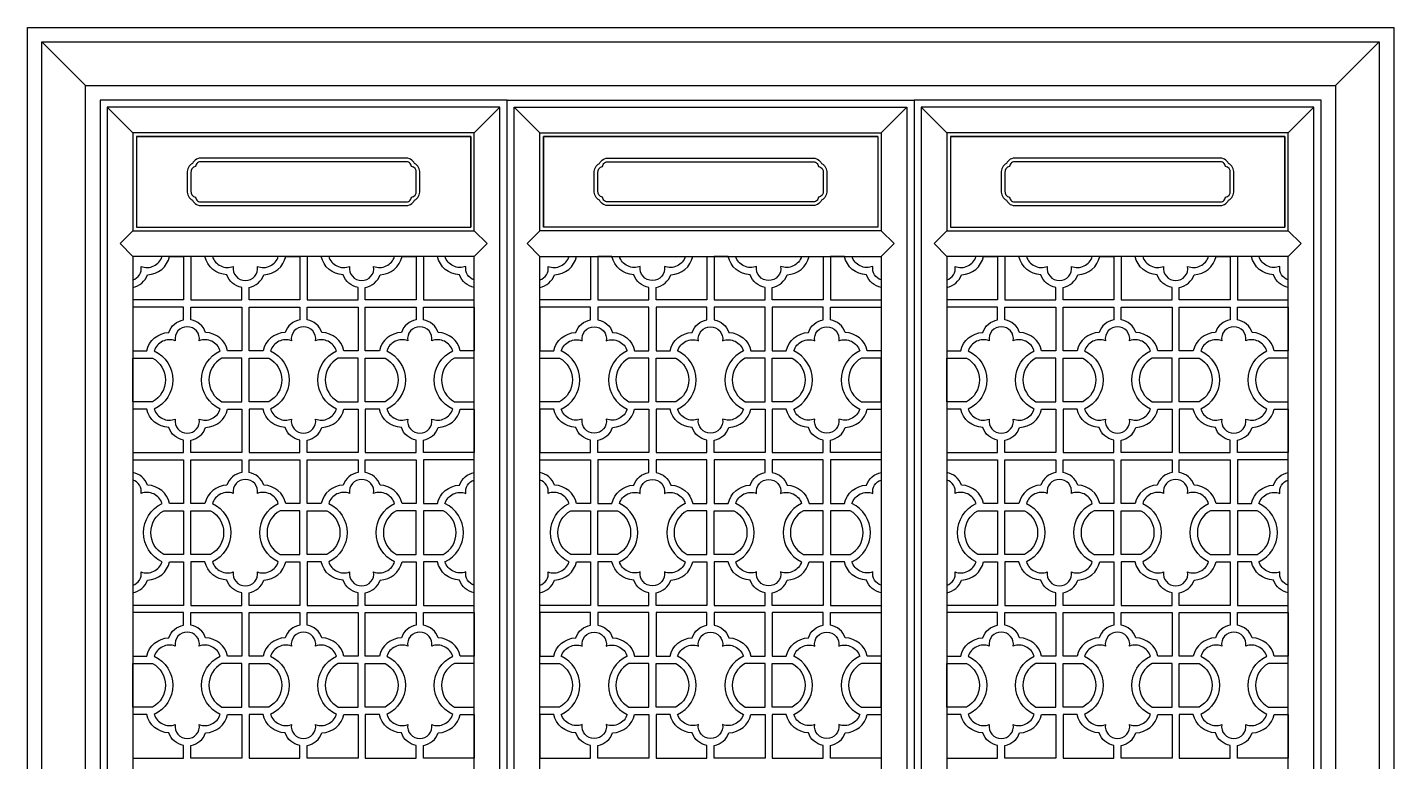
# Model space of a CAD drawing. Extents: x -66030 to 95157, y -13132 to 45879.
# Drawn here: x 63617 to 65497, y 13584 to 14594 of the extents above; entities that cross this region are included whole.
import ezdxf

# ---------------------------------------------------------------- set-up
doc = ezdxf.new("R2010")
doc.units = 0
doc.header["$LTSCALE"] = 100
doc.header["$MEASUREMENT"] = 0
for name, color, linetype in [('3', 11, 'CONTINUOUS'), ('4', 121, 'CONTINUOUS'), ('7', 105, 'CONTINUOUS')]:
    doc.layers.add(name, color=color, linetype=linetype)

msp = doc.modelspace()

# ---------------------------------------------------------------- linework, layer by layer
at = {"layer": '3'}
for p, q in [((63637.1, 14573.5), (63697.1, 14513.5)), ((65477.1, 14573.5), (65417.1, 14513.5)), ((63727.1, 14483.5), (63762.1, 14448.5)), ((64232.1, 14448.5), (64267.1, 14483.5)), ((64322.1, 14448.5), (64287.1, 14483.5)), ((64827.1, 14483.5), (64792.1, 14448.5)), ((64847.1, 14483.5), (64882.1, 14448.5)), ((65352.1, 14448.5), (65387.1, 14483.5)), ((63767.1, 14443.5), (63767.1, 14318.5)), ((64227.1, 14443.5), (64227.1, 14318.5)), ((64327.1, 14443.5), (64327.1, 14318.5)), ((64787.1, 14443.5), (64787.1, 14318.5)), ((64887.1, 14443.5), (64887.1, 14318.5)), ((65347.1, 14443.5), (65347.1, 14318.5)), ((63762.1, 14313.5), (63744.6, 14296)), ((64232.1, 14313.5), (64249.6, 14296)), ((64322.1, 14313.5), (64304.6, 14296)), ((64792.1, 14313.5), (64809.6, 14296)), ((64882.1, 14313.5), (64864.6, 14296)), ((65352.1, 14313.5), (65369.6, 14296)), ((63744.6, 14296), (63762.1, 14278.5)), ((64232.1, 14278.5), (64249.6, 14296)), ((64322.1, 14278.5), (64304.6, 14296)), ((64809.6, 14296), (64792.1, 14278.5)), ((64864.6, 14296), (64882.1, 14278.5)), ((65352.1, 14278.5), (65369.6, 14296))]:
    msp.add_line(p, q, dxfattribs=at)
for points in [[(63637.1, 14573.5), (65477.1, 14573.5), (65477.1, 12553.5), (63637.1, 12553.5)], [(63697.1, 14513.5), (65417.1, 14513.5), (65417.1, 12613.5), (63697.1, 12613.5)]]:
    msp.add_lwpolyline(points, close=True, dxfattribs=at)
for points in [[(63767.1, 14443.5), (63767.1, 14318.5), (64227.1, 14318.5), (64227.1, 14443.5), (63767.1, 14443.5), (64227.1, 14443.5)], [(64787.1, 14443.5), (64787.1, 14318.5), (64327.1, 14318.5), (64327.1, 14443.5), (64787.1, 14443.5), (64327.1, 14443.5)], [(64887.1, 14443.5), (64887.1, 14318.5), (65347.1, 14318.5), (65347.1, 14443.5), (64887.1, 14443.5), (65347.1, 14443.5)]]:
    msp.add_lwpolyline(points, dxfattribs=at)
for points in [[(63857.4, 14348.5), (64136.7, 14348.5, 0.335501), (64149.8, 14355.9, 0.316647), (64157.1, 14368.8), (64157.1, 14393.2, 0.316647), (64149.8, 14406.1, 0.335501), (64136.7, 14413.5), (63857.4, 14413.5, 0.335501), (63844.3, 14406.1, 0.316647), (63837.1, 14393.2), (63837.1, 14368.8, 0.316647), (63844.3, 14355.9, 0.335501)], [(63857.1, 14353.5), (64137.1, 14353.5, 0.422543), (64145.7, 14359.8, 0.395832), (64152.1, 14368.5), (64152.1, 14393.5, 0.395832), (64145.7, 14402.2, 0.422543), (64137.1, 14408.5), (63857.1, 14408.5, 0.422543), (63848.4, 14402.2, 0.395832), (63842.1, 14393.5), (63842.1, 14368.5, 0.395832), (63848.4, 14359.8, 0.422543)], [(64696.7, 14348.5), (64417.4, 14348.5, -0.335501), (64404.3, 14355.9, -0.316647), (64397.1, 14368.8), (64397.1, 14393.2, -0.316647), (64404.3, 14406.1, -0.335501), (64417.4, 14413.5), (64696.7, 14413.5, -0.335501), (64709.8, 14406.1, -0.316647), (64717.1, 14393.2), (64717.1, 14368.8, -0.316647), (64709.8, 14355.9, -0.335501)], [(64697.1, 14353.5), (64417.1, 14353.5, -0.422543), (64408.4, 14359.8, -0.395832), (64402.1, 14368.5), (64402.1, 14393.5, -0.395832), (64408.4, 14402.2, -0.422543), (64417.1, 14408.5), (64697.1, 14408.5, -0.422543), (64705.7, 14402.2, -0.395832), (64712.1, 14393.5), (64712.1, 14368.5, -0.395832), (64705.7, 14359.8, -0.422543)], [(64977.4, 14348.5), (65256.7, 14348.5, 0.335501), (65269.8, 14355.9, 0.316647), (65277.1, 14368.8), (65277.1, 14393.2, 0.316647), (65269.8, 14406.1, 0.335501), (65256.7, 14413.5), (64977.4, 14413.5, 0.335501), (64964.3, 14406.1, 0.316647), (64957.1, 14393.2), (64957.1, 14368.8, 0.316647), (64964.3, 14355.9, 0.335501)], [(64977.1, 14353.5), (65257.1, 14353.5, 0.422543), (65265.7, 14359.8, 0.395832), (65272.1, 14368.5), (65272.1, 14393.5, 0.395832), (65265.7, 14402.2, 0.422543), (65257.1, 14408.5), (64977.1, 14408.5, 0.422543), (64968.4, 14402.2, 0.395832), (64962.1, 14393.5), (64962.1, 14368.5, 0.395832), (64968.4, 14359.8, 0.422543)], [(63912.1, 14218.5), (63912.1, 14235.8, -0.273031), (63891.7, 14253.2, -0.345791), (63861.4, 14278.5), (63842.1, 14278.5), (63842.1, 14218.5)], [(63922.1, 14218.5), (63922.1, 14235.8, 0.273031), (63942.4, 14253.2, 0.345791), (63972.7, 14278.5), (63992.1, 14278.5), (63992.1, 14218.5)], [(64072.1, 14218.5), (64072.1, 14235.8, -0.273031), (64051.7, 14253.2, -0.345791), (64021.4, 14278.5), (64002.1, 14278.5), (64002.1, 14218.5)], [(64082.1, 14218.5), (64082.1, 14235.8, 0.273031), (64102.4, 14253.2, 0.345791), (64132.7, 14278.5), (64152.1, 14278.5), (64152.1, 14218.5)], [(64472.1, 14218.5), (64472.1, 14235.8, -0.273031), (64451.7, 14253.2, -0.345791), (64421.4, 14278.5), (64402.1, 14278.5), (64402.1, 14218.5)], [(64482.1, 14218.5), (64482.1, 14235.8, 0.273031), (64502.4, 14253.2, 0.345791), (64532.7, 14278.5), (64552.1, 14278.5), (64552.1, 14218.5)], [(64632.1, 14218.5), (64632.1, 14235.8, -0.273031), (64611.7, 14253.2, -0.345791), (64581.4, 14278.5), (64562.1, 14278.5), (64562.1, 14218.5)], [(64642.1, 14218.5), (64642.1, 14235.8, 0.273031), (64662.4, 14253.2, 0.345791), (64692.7, 14278.5), (64712.1, 14278.5), (64712.1, 14218.5)], [(65032.1, 14218.5), (65032.1, 14235.8, -0.273031), (65011.7, 14253.2, -0.345791), (64981.4, 14278.5), (64962.1, 14278.5), (64962.1, 14218.5)], [(65042.1, 14218.5), (65042.1, 14235.8, 0.273031), (65062.4, 14253.2, 0.345791), (65092.7, 14278.5), (65112.1, 14278.5), (65112.1, 14218.5)], [(65192.1, 14218.5), (65192.1, 14235.8, -0.273031), (65171.7, 14253.2, -0.345791), (65141.4, 14278.5), (65122.1, 14278.5), (65122.1, 14218.5)], [(65202.1, 14218.5), (65202.1, 14235.8, 0.273031), (65222.4, 14253.2, 0.345791), (65252.7, 14278.5), (65272.1, 14278.5), (65272.1, 14218.5)], [(63832.1, 14208.5), (63762.1, 14208.5), (63762.1, 14148.5), (63781.4, 14148.5, -0.345791), (63811.7, 14173.8, -0.273031), (63832.1, 14191.2)], [(63842.1, 14208.5), (63912.1, 14208.5), (63912.1, 14148.5), (63892.7, 14148.5, 0.345791), (63862.4, 14173.8, 0.273031), (63842.1, 14191.2)], [(63922.1, 14208.5), (63992.1, 14208.5), (63992.1, 14191.2, 0.273031), (63971.7, 14173.8, 0.345791), (63941.4, 14148.5), (63922.1, 14148.5)], [(64002.1, 14208.5), (64072.1, 14208.5), (64072.1, 14148.5), (64052.7, 14148.5, 0.345791), (64022.4, 14173.8, 0.273031), (64002.1, 14191.2)], [(64082.1, 14208.5), (64152.1, 14208.5), (64152.1, 14191.2, 0.273031), (64131.7, 14173.8, 0.345791), (64101.4, 14148.5), (64082.1, 14148.5)], [(64162.1, 14208.5), (64232.1, 14208.5), (64232.1, 14148.5), (64212.7, 14148.5, 0.345791), (64182.4, 14173.8, 0.273031), (64162.1, 14191.2)], [(64392.1, 14208.5), (64322.1, 14208.5), (64322.1, 14148.5), (64341.4, 14148.5, -0.345791), (64371.7, 14173.8, -0.273031), (64392.1, 14191.2)], [(64472.1, 14208.5), (64402.1, 14208.5), (64402.1, 14191.2, -0.273031), (64422.4, 14173.8, -0.345791), (64452.7, 14148.5), (64472.1, 14148.5)], [(64552.1, 14208.5), (64482.1, 14208.5), (64482.1, 14148.5), (64501.4, 14148.5, -0.345791), (64531.7, 14173.8, -0.273031), (64552.1, 14191.2)], [(64632.1, 14208.5), (64562.1, 14208.5), (64562.1, 14191.2, -0.273031), (64582.4, 14173.8, -0.345791), (64612.7, 14148.5), (64632.1, 14148.5)], [(64712.1, 14208.5), (64642.1, 14208.5), (64642.1, 14148.5), (64661.4, 14148.5, -0.345791), (64691.7, 14173.8, -0.273031), (64712.1, 14191.2)], [(64722.1, 14208.5), (64792.1, 14208.5), (64792.1, 14148.5), (64772.7, 14148.5, 0.345791), (64742.4, 14173.8, 0.273031), (64722.1, 14191.2)], [(64952.1, 14208.5), (64882.1, 14208.5), (64882.1, 14148.5), (64901.4, 14148.5, -0.345791), (64931.7, 14173.8, -0.273031), (64952.1, 14191.2)], [(64962.1, 14208.5), (65032.1, 14208.5), (65032.1, 14148.5), (65012.7, 14148.5, 0.345791), (64982.4, 14173.8, 0.273031), (64962.1, 14191.2)], [(65042.1, 14208.5), (65112.1, 14208.5), (65112.1, 14191.2, 0.273031), (65091.7, 14173.8, 0.345791), (65061.4, 14148.5), (65042.1, 14148.5)], [(65122.1, 14208.5), (65192.1, 14208.5), (65192.1, 14148.5), (65172.7, 14148.5, 0.345791), (65142.4, 14173.8, 0.273031), (65122.1, 14191.2)], [(65202.1, 14208.5), (65272.1, 14208.5), (65272.1, 14191.2, 0.273031), (65251.7, 14173.8, 0.345791), (65221.4, 14148.5), (65202.1, 14148.5)], [(65282.1, 14208.5), (65352.1, 14208.5), (65352.1, 14148.5), (65332.7, 14148.5, 0.345791), (65302.4, 14173.8, 0.273031), (65282.1, 14191.2)], [(63837.1, 14181.5, 0.475412), (63820.5, 14162.4, 0.43128), (63791.7, 14148.5, -0.637568), (63791.7, 14068.5, 0.43128), (63820.5, 14054.6, 0.475412), (63837.1, 14035.5, 0.475412), (63853.6, 14054.6, 0.43128), (63882.4, 14068.5, -0.637568), (63882.4, 14148.5, 0.43128), (63853.6, 14162.4, 0.475412)], [(63997.1, 14181.5, 0.475412), (63980.5, 14162.4, 0.43128), (63951.7, 14148.5, -0.637568), (63951.7, 14068.5, 0.43128), (63980.5, 14054.6, 0.475412), (63997.1, 14035.5, 0.475412), (64013.6, 14054.6, 0.43128), (64042.4, 14068.5, -0.637568), (64042.4, 14148.5, 0.43128), (64013.6, 14162.4, 0.475412)], [(64157.1, 14181.5, 0.475412), (64140.5, 14162.4, 0.43128), (64111.7, 14148.5, -0.637568), (64111.7, 14068.5, 0.43128), (64140.5, 14054.6, 0.475412), (64157.1, 14035.5, 0.475412), (64173.6, 14054.6, 0.43128), (64202.4, 14068.5, -0.637568), (64202.4, 14148.5, 0.43128), (64173.6, 14162.4, 0.475412)], [(64397.1, 14181.5, -0.475412), (64413.6, 14162.4, -0.43128), (64442.4, 14148.5, 0.637568), (64442.4, 14068.5, -0.43128), (64413.6, 14054.6, -0.475412), (64397.1, 14035.5, -0.475412), (64380.5, 14054.6, -0.43128), (64351.7, 14068.5, 0.637568), (64351.7, 14148.5, -0.43128), (64380.5, 14162.4, -0.475412)], [(64557.1, 14181.5, -0.475412), (64573.6, 14162.4, -0.43128), (64602.4, 14148.5, 0.637568), (64602.4, 14068.5, -0.43128), (64573.6, 14054.6, -0.475412), (64557.1, 14035.5, -0.475412), (64540.5, 14054.6, -0.43128), (64511.7, 14068.5, 0.637568), (64511.7, 14148.5, -0.43128), (64540.5, 14162.4, -0.475412)], [(64717.1, 14181.5, -0.475412), (64733.6, 14162.4, -0.43128), (64762.4, 14148.5, 0.637568), (64762.4, 14068.5, -0.43128), (64733.6, 14054.6, -0.475412), (64717.1, 14035.5, -0.475412), (64700.5, 14054.6, -0.43128), (64671.7, 14068.5, 0.637568), (64671.7, 14148.5, -0.43128), (64700.5, 14162.4, -0.475412)], [(64957.1, 14181.5, 0.475412), (64940.5, 14162.4, 0.43128), (64911.7, 14148.5, -0.637568), (64911.7, 14068.5, 0.43128), (64940.5, 14054.6, 0.475412), (64957.1, 14035.5, 0.475412), (64973.6, 14054.6, 0.43128), (65002.4, 14068.5, -0.637568), (65002.4, 14148.5, 0.43128), (64973.6, 14162.4, 0.475412)], [(65117.1, 14181.5, 0.475412), (65100.5, 14162.4, 0.43128), (65071.7, 14148.5, -0.637568), (65071.7, 14068.5, 0.43128), (65100.5, 14054.6, 0.475412), (65117.1, 14035.5, 0.475412), (65133.6, 14054.6, 0.43128), (65162.4, 14068.5, -0.637568), (65162.4, 14148.5, 0.43128), (65133.6, 14162.4, 0.475412)], [(65277.1, 14181.5, 0.475412), (65260.5, 14162.4, 0.43128), (65231.7, 14148.5, -0.637568), (65231.7, 14068.5, 0.43128), (65260.5, 14054.6, 0.475412), (65277.1, 14035.5, 0.475412), (65293.6, 14054.6, 0.43128), (65322.4, 14068.5, -0.637568), (65322.4, 14148.5, 0.43128), (65293.6, 14162.4, 0.475412)], [(63762.1, 14138.5), (63789.3, 14138.5, -0.595532), (63789.3, 14078.5), (63762.1, 14078.5)], [(63912.1, 14138.5), (63884.8, 14138.5, 0.595532), (63884.8, 14078.5), (63912.1, 14078.5)], [(63922.1, 14138.5), (63949.3, 14138.5, -0.595532), (63949.3, 14078.5), (63922.1, 14078.5)], [(64072.1, 14138.5), (64044.8, 14138.5, 0.595532), (64044.8, 14078.5), (64072.1, 14078.5)], [(64082.1, 14138.5), (64109.3, 14138.5, -0.595532), (64109.3, 14078.5), (64082.1, 14078.5)], [(64232.1, 14138.5), (64204.8, 14138.5, 0.595532), (64204.8, 14078.5), (64232.1, 14078.5)], [(64322.1, 14138.5), (64349.3, 14138.5, -0.595532), (64349.3, 14078.5), (64322.1, 14078.5)], [(64472.1, 14138.5), (64444.8, 14138.5, 0.595532), (64444.8, 14078.5), (64472.1, 14078.5)], [(64482.1, 14138.5), (64509.3, 14138.5, -0.595532), (64509.3, 14078.5), (64482.1, 14078.5)], [(64632.1, 14138.5), (64604.8, 14138.5, 0.595532), (64604.8, 14078.5), (64632.1, 14078.5)], [(64642.1, 14138.5), (64669.3, 14138.5, -0.595532), (64669.3, 14078.5), (64642.1, 14078.5)], [(64792.1, 14138.5), (64764.8, 14138.5, 0.595532), (64764.8, 14078.5), (64792.1, 14078.5)], [(64882.1, 14138.5), (64909.3, 14138.5, -0.595532), (64909.3, 14078.5), (64882.1, 14078.5)], [(65032.1, 14138.5), (65004.8, 14138.5, 0.595532), (65004.8, 14078.5), (65032.1, 14078.5)], [(65042.1, 14138.5), (65069.3, 14138.5, -0.595532), (65069.3, 14078.5), (65042.1, 14078.5)], [(65192.1, 14138.5), (65164.8, 14138.5, 0.595532), (65164.8, 14078.5), (65192.1, 14078.5)], [(65202.1, 14138.5), (65229.3, 14138.5, -0.595532), (65229.3, 14078.5), (65202.1, 14078.5)], [(65352.1, 14138.5), (65324.8, 14138.5, 0.595532), (65324.8, 14078.5), (65352.1, 14078.5)], [(63832.1, 14008.5), (63832.1, 14025.8, -0.273031), (63811.7, 14043.2, -0.345791), (63781.4, 14068.5), (63762.1, 14068.5), (63762.1, 14008.5)], [(63842.1, 14008.5), (63842.1, 14025.8, 0.273031), (63862.4, 14043.2, 0.345791), (63892.7, 14068.5), (63912.1, 14068.5), (63912.1, 14008.5)], [(63992.1, 14008.5), (63992.1, 14025.8, -0.273031), (63971.7, 14043.2, -0.345791), (63941.4, 14068.5), (63922.1, 14068.5), (63922.1, 14008.5)], [(64002.1, 14008.5), (64002.1, 14025.8, 0.273031), (64022.4, 14043.2, 0.345791), (64052.7, 14068.5), (64072.1, 14068.5), (64072.1, 14008.5)], [(64152.1, 14008.5), (64152.1, 14025.8, -0.273031), (64131.7, 14043.2, -0.345791), (64101.4, 14068.5), (64082.1, 14068.5), (64082.1, 14008.5)], [(64162.1, 14008.5), (64162.1, 14025.8, 0.273031), (64182.4, 14043.2, 0.345791), (64212.7, 14068.5), (64232.1, 14068.5), (64232.1, 14008.5)], [(64392.1, 14008.5), (64392.1, 14025.8, -0.273031), (64371.7, 14043.2, -0.345791), (64341.4, 14068.5), (64322.1, 14068.5), (64322.1, 14008.5)], [(64402.1, 14008.5), (64402.1, 14025.8, 0.273031), (64422.4, 14043.2, 0.345791), (64452.7, 14068.5), (64472.1, 14068.5), (64472.1, 14008.5)], [(64552.1, 14008.5), (64552.1, 14025.8, -0.273031), (64531.7, 14043.2, -0.345791), (64501.4, 14068.5), (64482.1, 14068.5), (64482.1, 14008.5)], [(64562.1, 14008.5), (64562.1, 14025.8, 0.273031), (64582.4, 14043.2, 0.345791), (64612.7, 14068.5), (64632.1, 14068.5), (64632.1, 14008.5)], [(64712.1, 14008.5), (64712.1, 14025.8, -0.273031), (64691.7, 14043.2, -0.345791), (64661.4, 14068.5), (64642.1, 14068.5), (64642.1, 14008.5)], [(64722.1, 14008.5), (64722.1, 14025.8, 0.273031), (64742.4, 14043.2, 0.345791), (64772.7, 14068.5), (64792.1, 14068.5), (64792.1, 14008.5)], [(64952.1, 14008.5), (64952.1, 14025.8, -0.273031), (64931.7, 14043.2, -0.345791), (64901.4, 14068.5), (64882.1, 14068.5), (64882.1, 14008.5)], [(64962.1, 14008.5), (64962.1, 14025.8, 0.273031), (64982.4, 14043.2, 0.345791), (65012.7, 14068.5), (65032.1, 14068.5), (65032.1, 14008.5)], [(65112.1, 14008.5), (65112.1, 14025.8, -0.273031), (65091.7, 14043.2, -0.345791), (65061.4, 14068.5), (65042.1, 14068.5), (65042.1, 14008.5)], [(65122.1, 14008.5), (65122.1, 14025.8, 0.273031), (65142.4, 14043.2, 0.345791), (65172.7, 14068.5), (65192.1, 14068.5), (65192.1, 14008.5)], [(65272.1, 14008.5), (65272.1, 14025.8, -0.273031), (65251.7, 14043.2, -0.345791), (65221.4, 14068.5), (65202.1, 14068.5), (65202.1, 14008.5)], [(65282.1, 14008.5), (65282.1, 14025.8, 0.273031), (65302.4, 14043.2, 0.345791), (65332.7, 14068.5), (65352.1, 14068.5), (65352.1, 14008.5)], [(63842.1, 13998.5), (63912.1, 13998.5), (63912.1, 13981.2, 0.273031), (63891.7, 13963.8, 0.345791), (63861.4, 13938.5), (63842.1, 13938.5)], [(63922.1, 13998.5), (63992.1, 13998.5), (63992.1, 13938.5), (63972.7, 13938.5, 0.345791), (63942.4, 13963.8, 0.273031), (63922.1, 13981.2)], [(64002.1, 13998.5), (64072.1, 13998.5), (64072.1, 13981.2, 0.273031), (64051.7, 13963.8, 0.345791), (64021.4, 13938.5), (64002.1, 13938.5)], [(64082.1, 13998.5), (64152.1, 13998.5), (64152.1, 13938.5), (64132.7, 13938.5, 0.345791), (64102.4, 13963.8, 0.273031), (64082.1, 13981.2)], [(64472.1, 13998.5), (64402.1, 13998.5), (64402.1, 13938.5), (64421.4, 13938.5, -0.345791), (64451.7, 13963.8, -0.273031), (64472.1, 13981.2)], [(64552.1, 13998.5), (64482.1, 13998.5), (64482.1, 13981.2, -0.273031), (64502.4, 13963.8, -0.345791), (64532.7, 13938.5), (64552.1, 13938.5)], [(64632.1, 13998.5), (64562.1, 13998.5), (64562.1, 13938.5), (64581.4, 13938.5, -0.345791), (64611.7, 13963.8, -0.273031), (64632.1, 13981.2)], [(64712.1, 13998.5), (64642.1, 13998.5), (64642.1, 13981.2, -0.273031), (64662.4, 13963.8, -0.345791), (64692.7, 13938.5), (64712.1, 13938.5)], [(64962.1, 13998.5), (65032.1, 13998.5), (65032.1, 13981.2, 0.273031), (65011.7, 13963.8, 0.345791), (64981.4, 13938.5), (64962.1, 13938.5)], [(65042.1, 13998.5), (65112.1, 13998.5), (65112.1, 13938.5), (65092.7, 13938.5, 0.345791), (65062.4, 13963.8, 0.273031), (65042.1, 13981.2)], [(65122.1, 13998.5), (65192.1, 13998.5), (65192.1, 13981.2, 0.273031), (65171.7, 13963.8, 0.345791), (65141.4, 13938.5), (65122.1, 13938.5)], [(65202.1, 13998.5), (65272.1, 13998.5), (65272.1, 13938.5), (65252.7, 13938.5, 0.345791), (65222.4, 13963.8, 0.273031), (65202.1, 13981.2)], [(63917.1, 13971.5, 0.475412), (63900.5, 13952.4, 0.43128), (63871.7, 13938.5, -0.637568), (63871.7, 13858.5, 0.43128), (63900.5, 13844.6, 0.475412), (63917.1, 13825.5, 0.475412), (63933.6, 13844.6, 0.43128), (63962.4, 13858.5, -0.637568), (63962.4, 13938.5, 0.43128), (63933.6, 13952.4, 0.475412)], [(64077.1, 13971.5, 0.475412), (64060.5, 13952.4, 0.43128), (64031.7, 13938.5, -0.637568), (64031.7, 13858.5, 0.43128), (64060.5, 13844.6, 0.475412), (64077.1, 13825.5, 0.475412), (64093.6, 13844.6, 0.43128), (64122.4, 13858.5, -0.637568), (64122.4, 13938.5, 0.43128), (64093.6, 13952.4, 0.475412)], [(64477.1, 13971.5, -0.475412), (64493.6, 13952.4, -0.43128), (64522.4, 13938.5, 0.637568), (64522.4, 13858.5, -0.43128), (64493.6, 13844.6, -0.475412), (64477.1, 13825.5, -0.475412), (64460.5, 13844.6, -0.43128), (64431.7, 13858.5, 0.637568), (64431.7, 13938.5, -0.43128), (64460.5, 13952.4, -0.475412)], [(64637.1, 13971.5, -0.475412), (64653.6, 13952.4, -0.43128), (64682.4, 13938.5, 0.637568), (64682.4, 13858.5, -0.43128), (64653.6, 13844.6, -0.475412), (64637.1, 13825.5, -0.475412), (64620.5, 13844.6, -0.43128), (64591.7, 13858.5, 0.637568), (64591.7, 13938.5, -0.43128), (64620.5, 13952.4, -0.475412)], [(65037.1, 13971.5, 0.475412), (65020.5, 13952.4, 0.43128), (64991.7, 13938.5, -0.637568), (64991.7, 13858.5, 0.43128), (65020.5, 13844.6, 0.475412), (65037.1, 13825.5, 0.475412), (65053.6, 13844.6, 0.43128), (65082.4, 13858.5, -0.637568), (65082.4, 13938.5, 0.43128), (65053.6, 13952.4, 0.475412)], [(65197.1, 13971.5, 0.475412), (65180.5, 13952.4, 0.43128), (65151.7, 13938.5, -0.637568), (65151.7, 13858.5, 0.43128), (65180.5, 13844.6, 0.475412), (65197.1, 13825.5, 0.475412), (65213.6, 13844.6, 0.43128), (65242.4, 13858.5, -0.637568), (65242.4, 13938.5, 0.43128), (65213.6, 13952.4, 0.475412)], [(63804.8, 13868.5, -0.595532), (63804.8, 13928.5), (63832.1, 13928.5), (63832.1, 13868.5)], [(63842.1, 13928.5), (63869.3, 13928.5, -0.595532), (63869.3, 13868.5), (63842.1, 13868.5)], [(63992.1, 13928.5), (63964.8, 13928.5, 0.595532), (63964.8, 13868.5), (63992.1, 13868.5)], [(64002.1, 13928.5), (64029.3, 13928.5, -0.595532), (64029.3, 13868.5), (64002.1, 13868.5)], [(64152.1, 13928.5), (64124.8, 13928.5, 0.595532), (64124.8, 13868.5), (64152.1, 13868.5)], [(64189.3, 13868.5, 0.595532), (64189.3, 13928.5), (64162.1, 13928.5), (64162.1, 13868.5)], [(64364.8, 13868.5, -0.595532), (64364.8, 13928.5), (64392.1, 13928.5), (64392.1, 13868.5)], [(64402.1, 13928.5), (64429.3, 13928.5, -0.595532), (64429.3, 13868.5), (64402.1, 13868.5)], [(64552.1, 13928.5), (64524.8, 13928.5, 0.595532), (64524.8, 13868.5), (64552.1, 13868.5)], [(64562.1, 13928.5), (64589.3, 13928.5, -0.595532), (64589.3, 13868.5), (64562.1, 13868.5)], [(64712.1, 13928.5), (64684.8, 13928.5, 0.595532), (64684.8, 13868.5), (64712.1, 13868.5)], [(64749.3, 13868.5, 0.595532), (64749.3, 13928.5), (64722.1, 13928.5), (64722.1, 13868.5)], [(64924.8, 13868.5, -0.595532), (64924.8, 13928.5), (64952.1, 13928.5), (64952.1, 13868.5)], [(64962.1, 13928.5), (64989.3, 13928.5, -0.595532), (64989.3, 13868.5), (64962.1, 13868.5)], [(65112.1, 13928.5), (65084.8, 13928.5, 0.595532), (65084.8, 13868.5), (65112.1, 13868.5)], [(65122.1, 13928.5), (65149.3, 13928.5, -0.595532), (65149.3, 13868.5), (65122.1, 13868.5)], [(65272.1, 13928.5), (65244.8, 13928.5, 0.595532), (65244.8, 13868.5), (65272.1, 13868.5)], [(65309.3, 13868.5, 0.595532), (65309.3, 13928.5), (65282.1, 13928.5), (65282.1, 13868.5)], [(63912.1, 13798.5), (63912.1, 13815.8, -0.273031), (63891.7, 13833.2, -0.345791), (63861.4, 13858.5), (63842.1, 13858.5), (63842.1, 13798.5)], [(63922.1, 13798.5), (63922.1, 13815.8, 0.273031), (63942.4, 13833.2, 0.345791), (63972.7, 13858.5), (63992.1, 13858.5), (63992.1, 13798.5)], [(64072.1, 13798.5), (64072.1, 13815.8, -0.273031), (64051.7, 13833.2, -0.345791), (64021.4, 13858.5), (64002.1, 13858.5), (64002.1, 13798.5)], [(64082.1, 13798.5), (64082.1, 13815.8, 0.273031), (64102.4, 13833.2, 0.345791), (64132.7, 13858.5), (64152.1, 13858.5), (64152.1, 13798.5)], [(64472.1, 13798.5), (64472.1, 13815.8, -0.273031), (64451.7, 13833.2, -0.345791), (64421.4, 13858.5), (64402.1, 13858.5), (64402.1, 13798.5)], [(64482.1, 13798.5), (64482.1, 13815.8, 0.273031), (64502.4, 13833.2, 0.345791), (64532.7, 13858.5), (64552.1, 13858.5), (64552.1, 13798.5)], [(64632.1, 13798.5), (64632.1, 13815.8, -0.273031), (64611.7, 13833.2, -0.345791), (64581.4, 13858.5), (64562.1, 13858.5), (64562.1, 13798.5)], [(64642.1, 13798.5), (64642.1, 13815.8, 0.273031), (64662.4, 13833.2, 0.345791), (64692.7, 13858.5), (64712.1, 13858.5), (64712.1, 13798.5)], [(65032.1, 13798.5), (65032.1, 13815.8, -0.273031), (65011.7, 13833.2, -0.345791), (64981.4, 13858.5), (64962.1, 13858.5), (64962.1, 13798.5)], [(65042.1, 13798.5), (65042.1, 13815.8, 0.273031), (65062.4, 13833.2, 0.345791), (65092.7, 13858.5), (65112.1, 13858.5), (65112.1, 13798.5)], [(65192.1, 13798.5), (65192.1, 13815.8, -0.273031), (65171.7, 13833.2, -0.345791), (65141.4, 13858.5), (65122.1, 13858.5), (65122.1, 13798.5)], [(65202.1, 13798.5), (65202.1, 13815.8, 0.273031), (65222.4, 13833.2, 0.345791), (65252.7, 13858.5), (65272.1, 13858.5), (65272.1, 13798.5)], [(63832.1, 13788.5), (63762.1, 13788.5), (63762.1, 13728.5), (63781.4, 13728.5, -0.345791), (63811.7, 13753.8, -0.273031), (63832.1, 13771.2)], [(63842.1, 13788.5), (63912.1, 13788.5), (63912.1, 13728.5), (63892.7, 13728.5, 0.345791), (63862.4, 13753.8, 0.273031), (63842.1, 13771.2)], [(63922.1, 13788.5), (63992.1, 13788.5), (63992.1, 13771.2, 0.273031), (63971.7, 13753.8, 0.345791), (63941.4, 13728.5), (63922.1, 13728.5)], [(64002.1, 13788.5), (64072.1, 13788.5), (64072.1, 13728.5), (64052.7, 13728.5, 0.345791), (64022.4, 13753.8, 0.273031), (64002.1, 13771.2)], [(64082.1, 13788.5), (64152.1, 13788.5), (64152.1, 13771.2, 0.273031), (64131.7, 13753.8, 0.345791), (64101.4, 13728.5), (64082.1, 13728.5)], [(64162.1, 13788.5), (64232.1, 13788.5), (64232.1, 13728.5), (64212.7, 13728.5, 0.345791), (64182.4, 13753.8, 0.273031), (64162.1, 13771.2)], [(64392.1, 13788.5), (64322.1, 13788.5), (64322.1, 13728.5), (64341.4, 13728.5, -0.345791), (64371.7, 13753.8, -0.273031), (64392.1, 13771.2)], [(64472.1, 13788.5), (64402.1, 13788.5), (64402.1, 13771.2, -0.273031), (64422.4, 13753.8, -0.345791), (64452.7, 13728.5), (64472.1, 13728.5)], [(64552.1, 13788.5), (64482.1, 13788.5), (64482.1, 13728.5), (64501.4, 13728.5, -0.345791), (64531.7, 13753.8, -0.273031), (64552.1, 13771.2)], [(64632.1, 13788.5), (64562.1, 13788.5), (64562.1, 13771.2, -0.273031), (64582.4, 13753.8, -0.345791), (64612.7, 13728.5), (64632.1, 13728.5)], [(64712.1, 13788.5), (64642.1, 13788.5), (64642.1, 13728.5), (64661.4, 13728.5, -0.345791), (64691.7, 13753.8, -0.273031), (64712.1, 13771.2)], [(64722.1, 13788.5), (64792.1, 13788.5), (64792.1, 13728.5), (64772.7, 13728.5, 0.345791), (64742.4, 13753.8, 0.273031), (64722.1, 13771.2)], [(64952.1, 13788.5), (64882.1, 13788.5), (64882.1, 13728.5), (64901.4, 13728.5, -0.345791), (64931.7, 13753.8, -0.273031), (64952.1, 13771.2)], [(64962.1, 13788.5), (65032.1, 13788.5), (65032.1, 13728.5), (65012.7, 13728.5, 0.345791), (64982.4, 13753.8, 0.273031), (64962.1, 13771.2)], [(65042.1, 13788.5), (65112.1, 13788.5), (65112.1, 13771.2, 0.273031), (65091.7, 13753.8, 0.345791), (65061.4, 13728.5), (65042.1, 13728.5)], [(65122.1, 13788.5), (65192.1, 13788.5), (65192.1, 13728.5), (65172.7, 13728.5, 0.345791), (65142.4, 13753.8, 0.273031), (65122.1, 13771.2)], [(65202.1, 13788.5), (65272.1, 13788.5), (65272.1, 13771.2, 0.273031), (65251.7, 13753.8, 0.345791), (65221.4, 13728.5), (65202.1, 13728.5)], [(65282.1, 13788.5), (65352.1, 13788.5), (65352.1, 13728.5), (65332.7, 13728.5, 0.345791), (65302.4, 13753.8, 0.273031), (65282.1, 13771.2)], [(63837.1, 13761.5, 0.475412), (63820.5, 13742.4, 0.43128), (63791.7, 13728.5, -0.637568), (63791.7, 13648.5, 0.43128), (63820.5, 13634.6, 0.475412), (63837.1, 13615.5, 0.475412), (63853.6, 13634.6, 0.43128), (63882.4, 13648.5, -0.637568), (63882.4, 13728.5, 0.43128), (63853.6, 13742.4, 0.475412)], [(63997.1, 13761.5, 0.475412), (63980.5, 13742.4, 0.43128), (63951.7, 13728.5, -0.637568), (63951.7, 13648.5, 0.43128), (63980.5, 13634.6, 0.475412), (63997.1, 13615.5, 0.475412), (64013.6, 13634.6, 0.43128), (64042.4, 13648.5, -0.637568), (64042.4, 13728.5, 0.43128), (64013.6, 13742.4, 0.475412)], [(64157.1, 13761.5, 0.475412), (64140.5, 13742.4, 0.43128), (64111.7, 13728.5, -0.637568), (64111.7, 13648.5, 0.43128), (64140.5, 13634.6, 0.475412), (64157.1, 13615.5, 0.475412), (64173.6, 13634.6, 0.43128), (64202.4, 13648.5, -0.637568), (64202.4, 13728.5, 0.43128), (64173.6, 13742.4, 0.475412)], [(64397.1, 13761.5, -0.475412), (64413.6, 13742.4, -0.43128), (64442.4, 13728.5, 0.637568), (64442.4, 13648.5, -0.43128), (64413.6, 13634.6, -0.475412), (64397.1, 13615.5, -0.475412), (64380.5, 13634.6, -0.43128), (64351.7, 13648.5, 0.637568), (64351.7, 13728.5, -0.43128), (64380.5, 13742.4, -0.475412)], [(64557.1, 13761.5, -0.475412), (64573.6, 13742.4, -0.43128), (64602.4, 13728.5, 0.637568), (64602.4, 13648.5, -0.43128), (64573.6, 13634.6, -0.475412), (64557.1, 13615.5, -0.475412), (64540.5, 13634.6, -0.43128), (64511.7, 13648.5, 0.637568), (64511.7, 13728.5, -0.43128), (64540.5, 13742.4, -0.475412)], [(64717.1, 13761.5, -0.475412), (64733.6, 13742.4, -0.43128), (64762.4, 13728.5, 0.637568), (64762.4, 13648.5, -0.43128), (64733.6, 13634.6, -0.475412), (64717.1, 13615.5, -0.475412), (64700.5, 13634.6, -0.43128), (64671.7, 13648.5, 0.637568), (64671.7, 13728.5, -0.43128), (64700.5, 13742.4, -0.475412)], [(64957.1, 13761.5, 0.475412), (64940.5, 13742.4, 0.43128), (64911.7, 13728.5, -0.637568), (64911.7, 13648.5, 0.43128), (64940.5, 13634.6, 0.475412), (64957.1, 13615.5, 0.475412), (64973.6, 13634.6, 0.43128), (65002.4, 13648.5, -0.637568), (65002.4, 13728.5, 0.43128), (64973.6, 13742.4, 0.475412)], [(65117.1, 13761.5, 0.475412), (65100.5, 13742.4, 0.43128), (65071.7, 13728.5, -0.637568), (65071.7, 13648.5, 0.43128), (65100.5, 13634.6, 0.475412), (65117.1, 13615.5, 0.475412), (65133.6, 13634.6, 0.43128), (65162.4, 13648.5, -0.637568), (65162.4, 13728.5, 0.43128), (65133.6, 13742.4, 0.475412)], [(65277.1, 13761.5, 0.475412), (65260.5, 13742.4, 0.43128), (65231.7, 13728.5, -0.637568), (65231.7, 13648.5, 0.43128), (65260.5, 13634.6, 0.475412), (65277.1, 13615.5, 0.475412), (65293.6, 13634.6, 0.43128), (65322.4, 13648.5, -0.637568), (65322.4, 13728.5, 0.43128), (65293.6, 13742.4, 0.475412)], [(63762.1, 13718.5), (63789.3, 13718.5, -0.595532), (63789.3, 13658.5), (63762.1, 13658.5)], [(63912.1, 13718.5), (63884.8, 13718.5, 0.595532), (63884.8, 13658.5), (63912.1, 13658.5)], [(63922.1, 13718.5), (63949.3, 13718.5, -0.595532), (63949.3, 13658.5), (63922.1, 13658.5)], [(64072.1, 13718.5), (64044.8, 13718.5, 0.595532), (64044.8, 13658.5), (64072.1, 13658.5)], [(64082.1, 13718.5), (64109.3, 13718.5, -0.595532), (64109.3, 13658.5), (64082.1, 13658.5)], [(64232.1, 13718.5), (64204.8, 13718.5, 0.595532), (64204.8, 13658.5), (64232.1, 13658.5)], [(64322.1, 13718.5), (64349.3, 13718.5, -0.595532), (64349.3, 13658.5), (64322.1, 13658.5)], [(64472.1, 13718.5), (64444.8, 13718.5, 0.595532), (64444.8, 13658.5), (64472.1, 13658.5)], [(64482.1, 13718.5), (64509.3, 13718.5, -0.595532), (64509.3, 13658.5), (64482.1, 13658.5)], [(64632.1, 13718.5), (64604.8, 13718.5, 0.595532), (64604.8, 13658.5), (64632.1, 13658.5)], [(64642.1, 13718.5), (64669.3, 13718.5, -0.595532), (64669.3, 13658.5), (64642.1, 13658.5)], [(64792.1, 13718.5), (64764.8, 13718.5, 0.595532), (64764.8, 13658.5), (64792.1, 13658.5)], [(64882.1, 13718.5), (64909.3, 13718.5, -0.595532), (64909.3, 13658.5), (64882.1, 13658.5)], [(65032.1, 13718.5), (65004.8, 13718.5, 0.595532), (65004.8, 13658.5), (65032.1, 13658.5)], [(65042.1, 13718.5), (65069.3, 13718.5, -0.595532), (65069.3, 13658.5), (65042.1, 13658.5)], [(65192.1, 13718.5), (65164.8, 13718.5, 0.595532), (65164.8, 13658.5), (65192.1, 13658.5)], [(65202.1, 13718.5), (65229.3, 13718.5, -0.595532), (65229.3, 13658.5), (65202.1, 13658.5)], [(65352.1, 13718.5), (65324.8, 13718.5, 0.595532), (65324.8, 13658.5), (65352.1, 13658.5)], [(63832.1, 13588.5), (63832.1, 13605.8, -0.273031), (63811.7, 13623.2, -0.345791), (63781.4, 13648.5), (63762.1, 13648.5), (63762.1, 13588.5)], [(63842.1, 13588.5), (63842.1, 13605.8, 0.273031), (63862.4, 13623.2, 0.345791), (63892.7, 13648.5), (63912.1, 13648.5), (63912.1, 13588.5)], [(63992.1, 13588.5), (63992.1, 13605.8, -0.273031), (63971.7, 13623.2, -0.345791), (63941.4, 13648.5), (63922.1, 13648.5), (63922.1, 13588.5)], [(64002.1, 13588.5), (64002.1, 13605.8, 0.273031), (64022.4, 13623.2, 0.345791), (64052.7, 13648.5), (64072.1, 13648.5), (64072.1, 13588.5)], [(64152.1, 13588.5), (64152.1, 13605.8, -0.273031), (64131.7, 13623.2, -0.345791), (64101.4, 13648.5), (64082.1, 13648.5), (64082.1, 13588.5)], [(64162.1, 13588.5), (64162.1, 13605.8, 0.273031), (64182.4, 13623.2, 0.345791), (64212.7, 13648.5), (64232.1, 13648.5), (64232.1, 13588.5)], [(64392.1, 13588.5), (64392.1, 13605.8, -0.273031), (64371.7, 13623.2, -0.345791), (64341.4, 13648.5), (64322.1, 13648.5), (64322.1, 13588.5)], [(64402.1, 13588.5), (64402.1, 13605.8, 0.273031), (64422.4, 13623.2, 0.345791), (64452.7, 13648.5), (64472.1, 13648.5), (64472.1, 13588.5)], [(64552.1, 13588.5), (64552.1, 13605.8, -0.273031), (64531.7, 13623.2, -0.345791), (64501.4, 13648.5), (64482.1, 13648.5), (64482.1, 13588.5)], [(64562.1, 13588.5), (64562.1, 13605.8, 0.273031), (64582.4, 13623.2, 0.345791), (64612.7, 13648.5), (64632.1, 13648.5), (64632.1, 13588.5)], [(64712.1, 13588.5), (64712.1, 13605.8, -0.273031), (64691.7, 13623.2, -0.345791), (64661.4, 13648.5), (64642.1, 13648.5), (64642.1, 13588.5)], [(64722.1, 13588.5), (64722.1, 13605.8, 0.273031), (64742.4, 13623.2, 0.345791), (64772.7, 13648.5), (64792.1, 13648.5), (64792.1, 13588.5)], [(64952.1, 13588.5), (64952.1, 13605.8, -0.273031), (64931.7, 13623.2, -0.345791), (64901.4, 13648.5), (64882.1, 13648.5), (64882.1, 13588.5)], [(64962.1, 13588.5), (64962.1, 13605.8, 0.273031), (64982.4, 13623.2, 0.345791), (65012.7, 13648.5), (65032.1, 13648.5), (65032.1, 13588.5)], [(65112.1, 13588.5), (65112.1, 13605.8, -0.273031), (65091.7, 13623.2, -0.345791), (65061.4, 13648.5), (65042.1, 13648.5), (65042.1, 13588.5)], [(65122.1, 13588.5), (65122.1, 13605.8, 0.273031), (65142.4, 13623.2, 0.345791), (65172.7, 13648.5), (65192.1, 13648.5), (65192.1, 13588.5)], [(65272.1, 13588.5), (65272.1, 13605.8, -0.273031), (65251.7, 13623.2, -0.345791), (65221.4, 13648.5), (65202.1, 13648.5), (65202.1, 13588.5)], [(65282.1, 13588.5), (65282.1, 13605.8, 0.273031), (65302.4, 13623.2, 0.345791), (65332.7, 13648.5), (65352.1, 13648.5), (65352.1, 13588.5)]]:
    msp.add_lwpolyline(points, format="xyb", close=True, dxfattribs=at)
for points in [[(63762.1, 14246.1, 0.383622), (63773.6, 14264.6, 0.43128), (63802.4, 14278.5)], [(63762.1, 14235.8, 0.273031), (63782.4, 14253.2, 0.345791), (63812.7, 14278.5), (63832.1, 14278.5), (63832.1, 14218.5), (63762.1, 14218.5)], [(63871.7, 14278.5, 0.43128), (63900.5, 14264.6, 0.475412), (63917.1, 14245.5, 0.475412), (63933.6, 14264.6, 0.43128), (63962.4, 14278.5)], [(64031.7, 14278.5, 0.43128), (64060.5, 14264.6, 0.475412), (64077.1, 14245.5, 0.475412), (64093.6, 14264.6, 0.43128), (64122.4, 14278.5)], [(64232.1, 14235.8, -0.273031), (64211.7, 14253.2, -0.345791), (64181.4, 14278.5), (64162.1, 14278.5), (64162.1, 14218.5), (64232.1, 14218.5)], [(64232.1, 14246.1, -0.383622), (64220.5, 14264.6, -0.43128), (64191.7, 14278.5)], [(64322.1, 14235.8, 0.273031), (64342.4, 14253.2, 0.345791), (64372.7, 14278.5), (64392.1, 14278.5), (64392.1, 14218.5), (64322.1, 14218.5)], [(64322.1, 14246.1, 0.383622), (64333.6, 14264.6, 0.43128), (64362.4, 14278.5)], [(64522.4, 14278.5, -0.43128), (64493.6, 14264.6, -0.475412), (64477.1, 14245.5, -0.475412), (64460.5, 14264.6, -0.43128), (64431.7, 14278.5)], [(64682.4, 14278.5, -0.43128), (64653.6, 14264.6, -0.475412), (64637.1, 14245.5, -0.475412), (64620.5, 14264.6, -0.43128), (64591.7, 14278.5)], [(64792.1, 14235.8, -0.273031), (64771.7, 14253.2, -0.345791), (64741.4, 14278.5), (64722.1, 14278.5), (64722.1, 14218.5), (64792.1, 14218.5)], [(64792.1, 14246.1, -0.383622), (64780.5, 14264.6, -0.43128), (64751.7, 14278.5)], [(64882.1, 14246.1, 0.383622), (64893.6, 14264.6, 0.43128), (64922.4, 14278.5)], [(64882.1, 14235.8, 0.273031), (64902.4, 14253.2, 0.345791), (64932.7, 14278.5), (64952.1, 14278.5), (64952.1, 14218.5), (64882.1, 14218.5)], [(64991.7, 14278.5, 0.43128), (65020.5, 14264.6, 0.475412), (65037.1, 14245.5, 0.475412), (65053.6, 14264.6, 0.43128), (65082.4, 14278.5)], [(65151.7, 14278.5, 0.43128), (65180.5, 14264.6, 0.475412), (65197.1, 14245.5, 0.475412), (65213.6, 14264.6, 0.43128), (65242.4, 14278.5)], [(65352.1, 14235.8, -0.273031), (65331.7, 14253.2, -0.345791), (65301.4, 14278.5), (65282.1, 14278.5), (65282.1, 14218.5), (65352.1, 14218.5)], [(65352.1, 14246.1, -0.383622), (65340.5, 14264.6, -0.43128), (65311.7, 14278.5)], [(63762.1, 13998.5), (63832.1, 13998.5), (63832.1, 13938.5), (63812.7, 13938.5, 0.345791), (63782.4, 13963.8, 0.273031), (63762.1, 13981.2)], [(64232.1, 13998.5), (64162.1, 13998.5), (64162.1, 13938.5), (64181.4, 13938.5, -0.345791), (64211.7, 13963.8, -0.273031), (64232.1, 13981.2)], [(64322.1, 13998.5), (64392.1, 13998.5), (64392.1, 13938.5), (64372.7, 13938.5, 0.345791), (64342.4, 13963.8, 0.273031), (64322.1, 13981.2)], [(64792.1, 13998.5), (64722.1, 13998.5), (64722.1, 13938.5), (64741.4, 13938.5, -0.345791), (64771.7, 13963.8, -0.273031), (64792.1, 13981.2)], [(64882.1, 13998.5), (64952.1, 13998.5), (64952.1, 13938.5), (64932.7, 13938.5, 0.345791), (64902.4, 13963.8, 0.273031), (64882.1, 13981.2)], [(65352.1, 13998.5), (65282.1, 13998.5), (65282.1, 13938.5), (65301.4, 13938.5, -0.345791), (65331.7, 13963.8, -0.273031), (65352.1, 13981.2)], [(63762.1, 13826.1, 0.383622), (63773.6, 13844.6, 0.43128), (63802.4, 13858.5, -0.637568), (63802.4, 13938.5, 0.43128), (63773.6, 13952.4, 0.383622), (63762.1, 13970.9)], [(64232.1, 13826.1, -0.383622), (64220.5, 13844.6, -0.43128), (64191.7, 13858.5, 0.637568), (64191.7, 13938.5, -0.43128), (64220.5, 13952.4, -0.383622), (64232.1, 13970.9)], [(64322.1, 13826.1, 0.383622), (64333.6, 13844.6, 0.43128), (64362.4, 13858.5, -0.637568), (64362.4, 13938.5, 0.43128), (64333.6, 13952.4, 0.383622), (64322.1, 13970.9)], [(64792.1, 13826.1, -0.383622), (64780.5, 13844.6, -0.43128), (64751.7, 13858.5, 0.637568), (64751.7, 13938.5, -0.43128), (64780.5, 13952.4, -0.383622), (64792.1, 13970.9)], [(64882.1, 13826.1, 0.383622), (64893.6, 13844.6, 0.43128), (64922.4, 13858.5, -0.637568), (64922.4, 13938.5, 0.43128), (64893.6, 13952.4, 0.383622), (64882.1, 13970.9)], [(65352.1, 13826.1, -0.383622), (65340.5, 13844.6, -0.43128), (65311.7, 13858.5, 0.637568), (65311.7, 13938.5, -0.43128), (65340.5, 13952.4, -0.383622), (65352.1, 13970.9)], [(63762.1, 13815.8, 0.273031), (63782.4, 13833.2, 0.345791), (63812.7, 13858.5), (63832.1, 13858.5), (63832.1, 13798.5), (63762.1, 13798.5)], [(64232.1, 13815.8, -0.273031), (64211.7, 13833.2, -0.345791), (64181.4, 13858.5), (64162.1, 13858.5), (64162.1, 13798.5), (64232.1, 13798.5)], [(64322.1, 13815.8, 0.273031), (64342.4, 13833.2, 0.345791), (64372.7, 13858.5), (64392.1, 13858.5), (64392.1, 13798.5), (64322.1, 13798.5)], [(64792.1, 13815.8, -0.273031), (64771.7, 13833.2, -0.345791), (64741.4, 13858.5), (64722.1, 13858.5), (64722.1, 13798.5), (64792.1, 13798.5)], [(64882.1, 13815.8, 0.273031), (64902.4, 13833.2, 0.345791), (64932.7, 13858.5), (64952.1, 13858.5), (64952.1, 13798.5), (64882.1, 13798.5)], [(65352.1, 13815.8, -0.273031), (65331.7, 13833.2, -0.345791), (65301.4, 13858.5), (65282.1, 13858.5), (65282.1, 13798.5), (65352.1, 13798.5)]]:
    msp.add_lwpolyline(points, format="xyb", dxfattribs=at)
at = {"layer": '4'}
for points in [[(63617.1, 14593.5), (65497.1, 14593.5), (65497.1, 12533.5), (63617.1, 12533.5)], [(64277.1, 12633.5), (64277.1, 14493.5), (63717.1, 14493.5), (63717.1, 12633.5)], [(63727.1, 12643.5), (64267.1, 12643.5), (64267.1, 14483.5), (63727.1, 14483.5), (63727.1, 12643.5)], [(64277.1, 12633.5), (64277.1, 14493.5), (64837.1, 14493.5), (64837.1, 12633.5)], [(64827.1, 12643.5), (64287.1, 12643.5), (64287.1, 14483.5), (64827.1, 14483.5), (64827.1, 12643.5)], [(65397.1, 12633.5), (65397.1, 14493.5), (64837.1, 14493.5), (64837.1, 12633.5)], [(64847.1, 12643.5), (65387.1, 12643.5), (65387.1, 14483.5), (64847.1, 14483.5), (64847.1, 12643.5)]]:
    msp.add_lwpolyline(points, close=True, dxfattribs=at)
at = {"layer": '7'}
for points in [[(64232.1, 14448.5), (63762.1, 14448.5), (63762.1, 14313.5), (64232.1, 14313.5)], [(64322.1, 14448.5), (64792.1, 14448.5), (64792.1, 14313.5), (64322.1, 14313.5)], [(65352.1, 14448.5), (64882.1, 14448.5), (64882.1, 14313.5), (65352.1, 14313.5)], [(64232.1, 13508.5), (64232.1, 14278.5), (63762.1, 14278.5), (63762.1, 13508.5), (63762.1, 12678.5), (64232.1, 12678.5)], [(64322.1, 13508.5), (64322.1, 14278.5), (64792.1, 14278.5), (64792.1, 13508.5), (64792.1, 12678.5), (64322.1, 12678.5)], [(65352.1, 13508.5), (65352.1, 14278.5), (64882.1, 14278.5), (64882.1, 13508.5), (64882.1, 12678.5), (65352.1, 12678.5)]]:
    msp.add_lwpolyline(points, close=True, dxfattribs=at)

doc.saveas('drawing.dxf')
